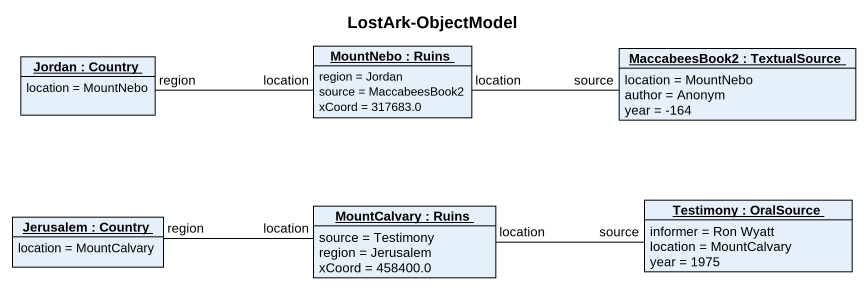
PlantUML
@startuml
title LostArk-ObjectModel
hide circle
hide empty members
object "MountNebo : Ruins" as MountNebo {
  region = Jordan
  source = MaccabeesBook2
  xCoord = 317683.0
}
object "MaccabeesBook2 : TextualSource" as MaccabeesBook2 {
  location = MountNebo
  author = Anonym
  year = -164
}
object "Jordan : Country" as Jordan {
  location = MountNebo
}
object "MountCalvary : Ruins" as MountCalvary {
  source = Testimony
  region = Jerusalem
  xCoord = 458400.0
}
object "Testimony : OralSource" as Testimony {
  informer = Ron Wyatt
  location = MountCalvary
  year = 1975
}
object "Jerusalem : Country" as Jerusalem {
  location = MountCalvary
}
MountNebo -right- MaccabeesBook2 : location\nsource
Jordan -right- MountNebo : region\nlocation
MountCalvary -right- Testimony : location\nsource
Jerusalem -right- MountCalvary : region\nlocation
@enduml
